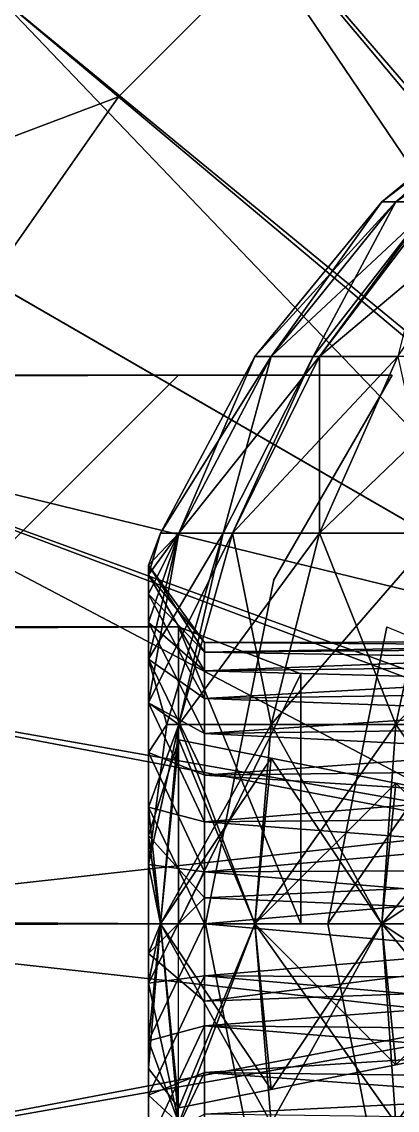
# Model space of a CAD drawing. Header units: centimetres. Extents: x -66.3 to 12.3, y -51.5 to 19.3.
# Drawn here: x 9.158 to 9.618, y 17.272 to 18.604 of the extents above; entities that cross this region are included whole.
import ezdxf

# ---------------------------------------------------------------- set-up
doc = ezdxf.new("R2010")
doc.units = ezdxf.units.CM
for name, color, linetype, true_color in [('chrom', 9, 'Continuous', 0xbebebe), ('plastik schwarz', 250, 'Continuous', 0x282828), ('reinweiss', 254, 'Continuous', 0xdddddd)]:
    doc.layers.add(name, color=color, linetype=linetype, true_color=true_color)

# ---------------------------------------------------------------- blocks, each defined once
blk = doc.blocks.new('GeometrySelector_1BD8XMC2')
at = {"layer": 'plastik schwarz'}
for points in [[(0, 0), (0.7875, 1.364), (1.0124, 1.2065)], [(0, 0), (1.0124, 1.2065), (1.2065, 1.0124)], [(0, 0), (1.2065, 1.0124), (1.364, 0.7875)], [(0, 0), (1.364, 0.7875), (1.48, 0.5387)], [(0, 0), (1.48, 0.5387), (1.5511, 0.2735)], [(0.6667, 0.2309, 1.1), (0.7333, 0.1155, 1.1), (1.748, 0.3082, 0.6)], [(0.7333, 0.1155, 1.1), (1.775, 0, 0.6), (1.748, 0.3082, 0.6)], [(0, 0), (1.5511, 0.2735), (1.575, 0)], [(0.7333, 0.1155, 1.1), (0.8, 0, 1.1), (1.775, 0, 0.6)], [(0, 0), (1.575, 0), (1.5511, -0.2735)], [(0, 0), (1.5511, -0.2735), (1.48, -0.5387)], [(0, 0), (1.48, -0.5387), (1.364, -0.7875)], [(0, 0), (1.364, -0.7875), (1.2065, -1.0124)], [(0, 0), (1.2065, -1.0124), (1.0124, -1.2065)], [(0, 0), (1.0124, -1.2065), (0.7875, -1.364)], [(0.7333, -0.1155, 1.1), (1.748, -0.3082, 0.6), (1.775, 0, 0.6)], [(0.7333, -0.1155, 1.1), (1.775, 0, 0.6), (0.8, 0, 1.1)], [(0.7333, -0.1155, 1.1), (0.6667, -0.2309, 1.1), (1.668, -0.6071, 0.6)], [(1.748, -0.3082, 0.6), (0.7333, -0.1155, 1.1), (1.668, -0.6071, 0.6)], [(0.6, -0.3464, 1.1), (1.668, -0.6071, 0.6), (0.6667, -0.2309, 1.1)], [(0.6, -0.3464, 1.1), (0.5333, -0.4619, 1.1), (1.3597, -1.1409, 0.6)], [(0.6, -0.3464, 1.1), (1.5372, -0.8875, 0.6), (1.668, -0.6071, 0.6)], [(0.6, -0.3464, 1.1), (1.3597, -1.1409, 0.6), (1.5372, -0.8875, 0.6)], [(0.5333, -0.4619, 1.1), (0.4667, -0.5774, 1.1), (1.1409, -1.3597, 0.6)], [(0.5333, -0.4619, 1.1), (1.1409, -1.3597, 0.6), (1.3597, -1.1409, 0.6)], [(0.4667, -0.5774, 1.1), (0.4, -0.6928, 1.1), (0.8875, -1.5372, 0.6)], [(0.4667, -0.5774, 1.1), (0.8875, -1.5372, 0.6), (1.1409, -1.3597, 0.6)], [(0.2667, -0.6928, 1.1), (0.6071, -1.668, 0.6), (0.8875, -1.5372, 0.6)], [(0.2667, -0.6928, 1.1), (0.8875, -1.5372, 0.6), (0.4, -0.6928, 1.1)], [(1.2065, -1.0124), (1.364, -0.7875), (1.5372, -0.8875, 0.2)], [(1.3597, -1.1409, 0.2), (1.2065, -1.0124), (1.5372, -0.8875, 0.2)], [(1.0124, -1.2065), (1.2065, -1.0124), (1.3597, -1.1409, 0.2)]]:
    blk.add_3dface(points, dxfattribs=at)
blk = doc.blocks.new('hallerfuss_1BD8XMC')
blk.add_blockref('GeometrySelector_1BD8XMC2', (0, 0))
blk = doc.blocks.new('blech350_750_1BD8XMC2')
at = {"layer": 'reinweiss'}
for points in [[(-36.367, 16.6289, 0.6718), (36.367, 16.6289, 0.6718), (36.1162, 16.4837, 0.421)], [(-36.367, -16.6289, 0.6717), (36.367, -16.6289, 0.6717), (36.367, 16.6289, 0.6718)], [(-36.367, 16.6289, 0.6718), (-36.367, -16.6289, 0.6717), (36.367, 16.6289, 0.6718)], [(36.1162, 16.4837, 0.421), (36.367, 16.6289, 0.6718), (-36.367, 16.6289, 0.6718)], [(36.367, 16.6289, 0.6718), (36.367, -16.6289, 0.6717), (-36.367, -16.6289, 0.6717)], [(36.367, 16.6289, 0.6718), (-36.367, -16.6289, 0.6717), (-36.367, 16.6289, 0.6718)], [(36.6289, -16.367, 0.6717), (36.6289, 16.367, 0.6718), (36.367, 16.6289, 0.6718)], [(36.367, -16.6289, 0.6717), (36.6289, -16.367, 0.6717), (36.367, 16.6289, 0.6718)], [(36.367, 16.6289, 0.6718), (36.6289, 16.367, 0.6718), (36.6289, -16.367, 0.6717)], [(36.367, 16.6289, 0.6718), (36.6289, -16.367, 0.6717), (36.367, -16.6289, 0.6717)], [(36.4837, 16.1162, 0.421), (36.6289, 16.367, 0.6718), (36.6289, -16.367, 0.6717)], [(36.6289, -16.367, 0.6717), (36.6289, 16.367, 0.6718), (36.4837, 16.1162, 0.421)], [(36.4837, 16.1162, 0.421), (36.4837, -16.1162, 0.421), (36.4, -15.6953, 0)], [(36.4837, 16.1162, 0.421), (36.4, -15.6953, 0), (36.4, 15.6953, 0)], [(36.4, -15.6953, 0), (36.4837, -16.1162, 0.421), (36.4837, 16.1162, 0.421)], [(36.4, 15.6953, 0), (36.4, -15.6953, 0), (36.4837, 16.1162, 0.421)], [(36.4837, -16.1162, 0.421), (36.4837, 16.1162, 0.421), (36.6289, -16.367, 0.6717)], [(36.6289, -16.367, 0.6717), (36.4837, 16.1162, 0.421), (36.4837, -16.1162, 0.421)], [(36.4837, 15.2743, -0.421), (36.4, 15.6953, 0), (36.4, -15.6953, 0)], [(36.4, -15.6953, 0), (36.4, 15.6953, 0), (36.4837, 15.2743, -0.421)], [(36.4837, -15.2743, -0.421), (36.4837, 15.2743, -0.421), (36.4, -15.6953, 0)], [(36.4, -15.6953, 0), (36.4837, 15.2743, -0.421), (36.4837, -15.2743, -0.421)], [(36.367, -16.6289, 0.6717), (-36.367, -16.6289, 0.6717), (-36.1162, -16.4837, 0.421)], [(-36.1162, -16.4837, 0.421), (-36.367, -16.6289, 0.6717), (36.367, -16.6289, 0.6717)], [(36.367, -16.6289, 0.6717), (-36.1162, -16.4837, 0.421), (36.1162, -16.4837, 0.421)], [(36.1162, -16.4837, 0.421), (-36.1162, -16.4837, 0.421), (36.367, -16.6289, 0.6717)]]:
    blk.add_3dface(points, dxfattribs=at)
blk = doc.blocks.new('GeometrySelector_1BD8XMC4')
for points in [[(-0.877686, -36.367, -0.363549), (-0.95, -36.367, 0), (-0.95, 36.367, 0)], [(-0.95, -36.367, 0), (-0.877686, 36.367, 0.363549), (-0.95, 36.367, 0)], [(0.877686, -36.367, 0.363549), (0.95, -36.367, 0), (0.95, 36.367, 0)], [(0.877686, -36.367, 0.363549), (0.95, 36.367, 0), (0.877686, 36.367, 0.363549)], [(0.95, -36.367, 0), (0.877686, -36.367, -0.363549), (0.877686, 36.367, -0.363549)], [(0.95, -36.367, 0), (0.877686, 36.367, -0.363549), (0.95, 36.367, 0)], [(-0.739104, -36.517, -0.306147), (-0.8, -36.517, 0), (-0.95, -36.367, 0)], [(-0.877686, -36.367, -0.363549), (-0.739104, -36.517, -0.306147), (-0.95, -36.367, 0)], [(0.8, -36.517, 0), (0.739104, -36.517, -0.306147), (0.877686, -36.367, -0.363549)], [(0.95, -36.367, 0), (0.8, -36.517, 0), (0.877686, -36.367, -0.363549)]]:
    blk.add_3dface(points)
blk = doc.blocks.new('rohr750_1BD8XMC')
at = {"layer": 'chrom'}
blk.add_blockref('GeometrySelector_1BD8XMC4', (0, 0), dxfattribs=at)
blk = doc.blocks.new('rohr750_1BD8XMC2')
at = {"layer": 'chrom'}
blk.add_blockref('GeometrySelector_1BD8XMC4', (0, 0), dxfattribs=at)
blk = doc.blocks.new('GeometrySelector_1BD8XMC5')
for points in [[(88.38835, 88.38835), (86.68999, 88.38835, -17.24371), (68.11189, 103.9337, -13.5483)], [(68.11189, 103.9337, 13.5483), (86.68999, 88.38835, 17.24371), (69.44628, 103.9337)], [(69.44628, 103.9337), (88.38835, 88.38835), (68.11189, 103.9337, -13.5483)], [(69.44628, 103.9337), (86.68999, 88.38835, 17.24371), (88.38835, 88.38835)], [(88.38835, 88.38835), (103.9337, 69.44628), (86.68999, 88.38835, -17.24371)], [(103.9337, 69.44628), (101.93664, 69.44628, -20.27646), (86.68999, 88.38835, -17.24371)], [(86.68999, 88.38835, 17.24371), (101.93664, 69.44628, 20.27646), (88.38835, 88.38835)], [(101.93664, 69.44628, 20.27646), (103.9337, 69.44628), (88.38835, 88.38835)], [(101.93664, 69.44628, 20.27646), (113.26593, 47.83543, 22.52999), (103.9337, 69.44628)], [(103.9337, 69.44628), (115.48494, 47.83543), (101.93664, 69.44628, -20.27646)], [(113.26593, 47.83543, -22.52999), (101.93664, 69.44628, -20.27646), (115.48494, 47.83543)], [(113.26593, 47.83543, 22.52999), (115.48494, 47.83543), (103.9337, 69.44628)], [(113.26593, 47.83543, 22.52999), (116.97973, 40.34336, 17.69624), (115.48494, 47.83543)], [(115.48494, 47.83543), (116.97973, 42.70584, -10.81459), (113.26593, 47.83543, -22.52999)], [(116.97973, 40.34336, 17.69624), (116.97973, 43.90341, 3.63794), (115.48494, 47.83543)], [(115.48494, 47.83543), (116.97973, 43.90341, 3.63794), (116.97973, 42.70584, -10.81459)], [(116.97973, 43.90341, 3.63794), (110.12026, 33.26474, 9.46463), (110.12026, 34.43747, -3.1911)], [(116.97973, 43.90341, 3.63794), (110.12026, 34.43747, -3.1911), (116.97973, 42.70584, -10.81459)], [(110.12026, 33.26474, 9.46463), (33.92046, 33.92046, 6.7472), (34.585, 34.585)], [(110.12026, 34.43747, -3.1911), (34.585, 34.585), (33.92046, 33.92046, -6.7472)], [(110.12026, 33.26474, 9.46463), (34.585, 34.585), (110.12026, 34.43747, -3.1911)], [(-116.97973, 20.96733, 38.74423), (-113.26593, 24.38629, 46.91628), (-116.97973, 32.41149, 29.83688)], [(-116.97973, 32.41149, 29.83688), (-110.12026, 27.59943, 20.84212), (-110.12026, 18.20666, 29.40476)], [(-116.97973, 32.41149, 29.83688), (-110.12026, 18.20666, 29.40476), (-116.97973, 20.96733, 38.74423)], [(-113.26593, 24.38629, -46.91628), (-116.97973, 14.30427, -41.66691), (-116.97973, 27.05845, -34.7647)], [(-116.97973, 14.30427, -41.66691), (-110.12026, 12.49354, -32.24955), (-116.97973, 27.05845, -34.7647)], [(-116.97973, 27.05845, -34.7647), (-110.12026, 12.49354, -32.24955), (-110.12026, 23.29976, -25.55862)], [(-110.12026, 27.59943, 20.84212), (-24.45529, 24.45529, 24.45529), (-110.12026, 18.20666, 29.40476)], [(-115.48494, 0, -47.83543), (-116.97973, 14.30427, -41.66691), (-113.26593, 24.38629, -46.91628)], [(-116.97973, 20.96733, 38.74423), (-116.97973, 7.25103, 43.45304), (-113.26593, 24.38629, 46.91628)], [(-113.26593, 24.38629, 46.91628), (-116.97973, 7.25103, 43.45304), (-115.48494, 0, 47.83543)], [(-115.48494, 0, 47.83543), (-103.9337, 0, 69.44628), (-101.93664, 24.38629, 68.11189)], [(-113.26593, 24.38629, 46.91628), (-115.48494, 0, 47.83543), (-101.93664, 24.38629, 68.11189)], [(-103.9337, 0, -69.44628), (-115.48494, 0, -47.83543), (-113.26593, 24.38629, -46.91628)], [(-101.93664, 24.38629, -68.11189), (-103.9337, 0, -69.44628), (-113.26593, 24.38629, -46.91628)], [(-110.12026, 23.29976, -25.55862), (-28.75638, 19.2144, -28.75638), (-24.45529, 24.45529, -24.45529)], [(-110.12026, 18.20666, 29.40476), (-24.45529, 24.45529, 24.45529), (-28.75638, 19.2144, 28.75638)], [(-101.93664, 24.38629, 68.11189), (-103.9337, 0, 69.44628), (-86.68999, 24.38629, 86.68999)], [(-88.38835, 0, -88.38835), (-103.9337, 0, -69.44628), (-101.93664, 24.38629, -68.11189)], [(-88.38835, 0, 88.38835), (-86.68999, 24.38629, 86.68999), (-103.9337, 0, 69.44628)], [(-86.68999, 24.38629, -86.68999), (-88.38835, 0, -88.38835), (-101.93664, 24.38629, -68.11189)], [(-69.44628, 0, 103.9337), (-68.11189, 24.38629, 101.93664), (-88.38835, 0, 88.38835)], [(-69.44628, 0, -103.9337), (-88.38835, 0, -88.38835), (-86.68999, 24.38629, -86.68999)], [(-88.38835, 0, 88.38835), (-68.11189, 24.38629, 101.93664), (-86.68999, 24.38629, 86.68999)], [(-86.68999, 24.38629, -86.68999), (-68.11189, 24.38629, -101.93664), (-69.44628, 0, -103.9337)], [(-110.12026, 12.49354, -32.24955), (-28.75638, 19.2144, -28.75638), (-110.12026, 23.29976, -25.55862)], [(-116.97973, 20.96733, 38.74423), (-110.12026, 18.20666, 29.40476), (-110.12026, 6.35498, 33.99612)], [(-116.97973, 20.96733, 38.74423), (-110.12026, 6.35498, 33.99612), (-116.97973, 7.25103, 43.45304)], [(-110.12026, 12.49354, -32.24955), (-31.95237, 13.23511, -31.95237), (-28.75638, 19.2144, -28.75638)], [(-110.12026, 18.20666, 29.40476), (-28.75638, 19.2144, 28.75638), (-31.95237, 13.23511, 31.95237)], [(-110.12026, 18.20666, 29.40476), (-31.95237, 13.23511, 31.95237), (-110.12026, 6.35498, 33.99612)], [(-115.48494, 0, -47.83543), (-116.97973, 0, -44.05387), (-116.97973, 14.30427, -41.66691)], [(-110.12026, 12.49354, -32.24955), (-116.97973, 14.30427, -41.66691), (-110.12026, 0, -34.585)], [(-110.12026, 0, -34.585), (-116.97973, 14.30427, -41.66691), (-116.97973, 0, -44.05387)], [(-110.12026, 12.49354, -32.24955), (-33.92046, 6.7472, -33.92046), (-31.95237, 13.23511, -31.95237)], [(-110.12026, 6.35498, 33.99612), (-31.95237, 13.23511, 31.95237), (-33.92046, 6.7472, 33.92046)], [(-110.12026, 0, -34.585), (-33.92046, 6.7472, -33.92046), (-110.12026, 12.49354, -32.24955)], [(-116.97973, 7.25103, 43.45304), (-116.97973, -7.25103, 43.45304), (-115.48494, 0, 47.83543)], [(-116.97973, 7.25103, 43.45304), (-110.12026, 6.35498, 33.99612), (-110.12026, -6.35498, 33.99612)], [(-116.97973, 7.25103, 43.45304), (-110.12026, -6.35498, 33.99612), (-116.97973, -7.25103, 43.45304)], [(-110.12026, 0, -34.585), (-34.585, 0, -34.585), (-33.92046, 6.7472, -33.92046)], [(-110.12026, 6.35498, 33.99612), (-33.92046, 6.7472, 33.92046), (-34.585, 0, 34.585)], [(-110.12026, 6.35498, 33.99612), (-34.585, 0, 34.585), (-110.12026, -6.35498, 33.99612)], [(-116.97973, -7.25103, 43.45304), (-113.26593, -24.38629, 46.91628), (-115.48494, 0, 47.83543)], [(-115.48494, 0, 47.83543), (-113.26593, -24.38629, 46.91628), (-103.9337, 0, 69.44628)], [(-103.9337, 0, 69.44628), (-113.26593, -24.38629, 46.91628), (-101.93664, -24.38629, 68.11189)], [(-110.12026, -6.35498, 33.99612), (-34.585, 0, 34.585), (-33.92046, -6.7472, 33.92046)], [(-103.9337, 0, 69.44628), (-101.93664, -24.38629, 68.11189), (-88.38835, 0, 88.38835)], [(-86.68999, -24.38629, 86.68999), (-88.38835, 0, 88.38835), (-101.93664, -24.38629, 68.11189)], [(-69.44628, 0, 103.9337), (-88.38835, 0, 88.38835), (-86.68999, -24.38629, 86.68999)], [(-86.68999, -24.38629, 86.68999), (-68.11189, -24.38629, 101.93664), (-69.44628, 0, 103.9337)], [(-116.97973, -14.30427, -41.66691), (-116.97973, 0, -44.05387), (-115.48494, 0, -47.83543)], [(-113.26593, -24.38629, -46.91628), (-116.97973, -14.30427, -41.66691), (-115.48494, 0, -47.83543)], [(-110.12026, 0, -34.585), (-116.97973, 0, -44.05387), (-116.97973, -14.30427, -41.66691)], [(-116.97973, -14.30427, -41.66691), (-110.12026, -12.49354, -32.24955), (-110.12026, 0, -34.585)], [(-103.9337, 0, -69.44628), (-101.93664, -24.38629, -68.11189), (-115.48494, 0, -47.83543)], [(-115.48494, 0, -47.83543), (-101.93664, -24.38629, -68.11189), (-113.26593, -24.38629, -46.91628)], [(-110.12026, -12.49354, -32.24955), (-33.92046, -6.7472, -33.92046), (-110.12026, 0, -34.585)], [(-110.12026, 0, -34.585), (-33.92046, -6.7472, -33.92046), (-34.585, 0, -34.585)], [(-88.38835, 0, -88.38835), (-86.68999, -24.38629, -86.68999), (-103.9337, 0, -69.44628)], [(-86.68999, -24.38629, -86.68999), (-101.93664, -24.38629, -68.11189), (-103.9337, 0, -69.44628)], [(-69.44628, 0, -103.9337), (-68.11189, -24.38629, -101.93664), (-88.38835, 0, -88.38835)], [(-68.11189, -24.38629, -101.93664), (-86.68999, -24.38629, -86.68999), (-88.38835, 0, -88.38835)], [(-116.97973, -7.25103, 43.45304), (-110.12026, -6.35498, 33.99612), (-116.97973, -20.96733, 38.74423)], [(-116.97973, -20.96733, 38.74423), (-110.12026, -6.35498, 33.99612), (-110.12026, -18.20666, 29.40476)], [(-110.12026, -6.35498, 33.99612), (-33.92046, -6.7472, 33.92046), (-31.95237, -13.23511, 31.95237)], [(-110.12026, -6.35498, 33.99612), (-31.95237, -13.23511, 31.95237), (-110.12026, -18.20666, 29.40476)], [(-116.97973, -20.96733, 38.74423), (-114.73465, -24.38629, 43.20034), (-116.97973, -7.25103, 43.45304)], [(-116.97973, -7.25103, 43.45304), (-114.73465, -24.38629, 43.20034), (-113.26593, -24.38629, 46.91628)], [(-110.12026, -12.49354, -32.24955), (-31.95237, -13.23511, -31.95237), (-33.92046, -6.7472, -33.92046)], [(-116.97973, -27.05845, -34.7647), (-110.12026, -23.29976, -25.55862), (-110.12026, -12.49354, -32.24955)], [(-116.97973, -27.05845, -34.7647), (-110.12026, -12.49354, -32.24955), (-116.97973, -14.30427, -41.66691)], [(-110.12026, -23.29976, -25.55862), (-28.75638, -19.2144, -28.75638), (-110.12026, -12.49354, -32.24955)], [(-110.12026, -12.49354, -32.24955), (-28.75638, -19.2144, -28.75638), (-31.95237, -13.23511, -31.95237)], [(-110.12026, -18.20666, 29.40476), (-31.95237, -13.23511, 31.95237), (-28.75638, -19.2144, 28.75638)], [(-116.97973, -14.30427, -41.66691), (-113.26593, -24.38629, -46.91628), (-116.97973, -27.05845, -34.7647)], [(-116.97973, -20.96733, 38.74423), (-110.12026, -18.20666, 29.40476), (-116.97973, -32.41149, 29.83688)], [(-116.97973, -32.41149, 29.83688), (-110.12026, -18.20666, 29.40476), (-110.12026, -27.59943, 20.84212)], [(-110.12026, -18.20666, 29.40476), (-28.75638, -19.2144, 28.75638), (-24.45529, -24.45529, 24.45529)], [(-110.12026, -18.20666, 29.40476), (-24.45529, -24.45529, 24.45529), (-110.12026, -27.59943, 20.84212)], [(-110.12026, -23.29976, -25.55862), (-24.45529, -24.45529, -24.45529), (-28.75638, -19.2144, -28.75638)], [(-116.97973, -32.41149, 29.83688), (-114.73465, -24.38629, 43.20034), (-116.97973, -20.96733, 38.74423)], [(-116.97973, -36.88043, -24.09518), (-110.12026, -30.95922, -15.41586), (-110.12026, -23.29976, -25.55862)], [(-116.97973, -36.88043, -24.09518), (-110.12026, -23.29976, -25.55862), (-116.97973, -27.05845, -34.7647)], [(-28.75638, -28.75638, -19.2144), (-24.45529, -24.45529, -24.45529), (-110.12026, -23.29976, -25.55862)], [(-110.12026, -30.95922, -15.41586), (-28.75638, -28.75638, -19.2144), (-110.12026, -23.29976, -25.55862)], [(-107.81877, -47.83543, 41.37494), (-114.73465, -24.38629, 43.20034), (-116.97973, -32.41149, 29.83688)], [(-116.97973, -27.05845, -34.7647), (-113.26593, -24.38629, -46.91628), (-106.69417, -47.83543, -44.19417)], [(-107.81877, -47.83543, 41.37494), (-113.26593, -24.38629, 46.91628), (-114.73465, -24.38629, 43.20034)], [(-106.69417, -47.83543, 44.19417), (-101.93664, -24.38629, 68.11189), (-113.26593, -24.38629, 46.91628)], [(-106.69417, -47.83543, 44.19417), (-113.26593, -24.38629, 46.91628), (-107.81877, -47.83543, 41.37494)], [(-113.26593, -24.38629, -46.91628), (-101.93664, -24.38629, -68.11189), (-96.02222, -47.83543, -64.16)], [(-113.26593, -24.38629, -46.91628), (-96.02222, -47.83543, -64.16), (-106.69417, -47.83543, -44.19417)], [(-110.12026, -27.59943, 20.84212), (-24.45529, -24.45529, 24.45529), (-28.75638, -28.75638, 19.2144)], [(-96.02222, -47.83543, 64.16), (-101.93664, -24.38629, 68.11189), (-106.69417, -47.83543, 44.19417)], [(-96.02222, -47.83543, 64.16), (-86.68999, -24.38629, 86.68999), (-101.93664, -24.38629, 68.11189)], [(-86.68999, -24.38629, -86.68999), (-81.66019, -47.83543, -81.66019), (-101.93664, -24.38629, -68.11189)], [(-96.02222, -47.83543, -64.16), (-101.93664, -24.38629, -68.11189), (-81.66019, -47.83543, -81.66019)], [(-81.66019, -47.83543, 81.66019), (-86.68999, -24.38629, 86.68999), (-96.02222, -47.83543, 64.16)], [(-81.66019, -47.83543, 81.66019), (-68.11189, -24.38629, 101.93664), (-86.68999, -24.38629, 86.68999)], [(-68.11189, -24.38629, -101.93664), (-64.16, -47.83543, -96.02222), (-86.68999, -24.38629, -86.68999)], [(-64.16, -47.83543, -96.02222), (-81.66019, -47.83543, -81.66019), (-86.68999, -24.38629, -86.68999)], [(-113.26593, -47.83543, -22.52999), (-116.97973, -36.88043, -24.09518), (-116.97973, -27.05845, -34.7647)], [(-116.97973, -27.05845, -34.7647), (-106.69417, -47.83543, -44.19417), (-113.26593, -47.83543, -22.52999)], [(-116.97973, -32.41149, 29.83688), (-110.12026, -27.59943, 20.84212), (-116.97973, -40.34336, 17.69624)], [(-116.97973, -40.34336, 17.69624), (-110.12026, -27.59943, 20.84212), (-110.12026, -33.26474, 9.46463)], [(-110.12026, -27.59943, 20.84212), (-28.75638, -28.75638, 19.2144), (-31.95237, -31.95237, 13.23511)], [(-110.12026, -27.59943, 20.84212), (-31.95237, -31.95237, 13.23511), (-110.12026, -33.26474, 9.46463)], [(-110.12026, -30.95922, -15.41586), (-31.95237, -31.95237, -13.23511), (-28.75638, -28.75638, -19.2144)], [(-116.97973, -42.70584, -10.81459), (-110.12026, -34.43747, -3.1911), (-110.12026, -30.95922, -15.41586)], [(-116.97973, -42.70584, -10.81459), (-110.12026, -30.95922, -15.41586), (-116.97973, -36.88043, -24.09518)], [(-110.12026, -34.43747, -3.1911), (-33.92046, -33.92046, -6.7472), (-110.12026, -30.95922, -15.41586)], [(-110.12026, -30.95922, -15.41586), (-33.92046, -33.92046, -6.7472), (-31.95237, -31.95237, -13.23511)], [(-110.12026, -33.26474, 9.46463), (-31.95237, -31.95237, 13.23511), (-33.92046, -33.92046, 6.7472)], [(-107.81877, -47.83543, 41.37494), (-116.97973, -32.41149, 29.83688), (-113.26593, -47.83543, 22.52999)], [(-113.26593, -47.83543, 22.52999), (-116.97973, -32.41149, 29.83688), (-116.97973, -40.34336, 17.69624)], [(-116.97973, -40.34336, 17.69624), (-110.12026, -33.26474, 9.46463), (-116.97973, -43.90341, 3.63794)], [(-116.97973, -43.90341, 3.63794), (-110.12026, -33.26474, 9.46463), (-110.12026, -34.43747, -3.1911)], [(-110.12026, -33.26474, 9.46463), (-33.92046, -33.92046, 6.7472), (-34.585, -34.585)], [(-110.12026, -33.26474, 9.46463), (-34.585, -34.585), (-110.12026, -34.43747, -3.1911)], [(110.12026, -33.26474, 9.46463), (34.585, -34.585), (33.92046, -33.92046, 6.7472)], [(110.12026, -34.43747, -3.1911), (34.585, -34.585), (110.12026, -33.26474, 9.46463)], [(116.97973, -43.90341, 3.63794), (110.12026, -34.43747, -3.1911), (110.12026, -33.26474, 9.46463)], [(-116.97973, -43.90341, 3.63794), (-110.12026, -34.43747, -3.1911), (-116.97973, -42.70584, -10.81459)], [(-110.12026, -34.43747, -3.1911), (-34.585, -34.585), (-33.92046, -33.92046, -6.7472)], [(110.12026, -34.43747, -3.1911), (33.92046, -33.92046, -6.7472), (34.585, -34.585)], [(116.97973, -42.70584, -10.81459), (110.12026, -34.43747, -3.1911), (116.97973, -43.90341, 3.63794)], [(-113.26593, -47.83543, -22.52999), (-116.97973, -42.70584, -10.81459), (-116.97973, -36.88043, -24.09518)], [(-113.26593, -47.83543, 22.52999), (-116.97973, -40.34336, 17.69624), (-116.97973, -43.90341, 3.63794)], [(115.48494, -47.83543), (116.97973, -40.34336, 17.69624), (113.26593, -47.83543, 22.52999)], [(115.48494, -47.83543), (116.97973, -43.90341, 3.63794), (116.97973, -40.34336, 17.69624)], [(-115.48494, -47.83543), (-116.97973, -43.90341, 3.63794), (-116.97973, -42.70584, -10.81459)], [(-115.48494, -47.83543), (-116.97973, -42.70584, -10.81459), (-113.26593, -47.83543, -22.52999)], [(-113.26593, -47.83543, 22.52999), (-116.97973, -43.90341, 3.63794), (-115.48494, -47.83543)], [(113.26593, -47.83543, -22.52999), (116.97973, -42.70584, -10.81459), (115.48494, -47.83543)], [(115.48494, -47.83543), (116.97973, -42.70584, -10.81459), (116.97973, -43.90341, 3.63794)], [(-101.93664, -69.44628, -20.27646), (-103.9337, -69.44628), (-115.48494, -47.83543)], [(-101.93664, -69.44628, -20.27646), (-115.48494, -47.83543), (-113.26593, -47.83543, -22.52999)], [(-115.48494, -47.83543), (-103.9337, -69.44628), (-113.26593, -47.83543, 22.52999)], [(-113.26593, -47.83543, -22.52999), (-106.69417, -47.83543, -44.19417), (-96.02222, -69.44628, -39.77371)], [(-113.26593, -47.83543, -22.52999), (-96.02222, -69.44628, -39.77371), (-101.93664, -69.44628, -20.27646)], [(-113.26593, -47.83543, 22.52999), (-103.9337, -69.44628), (-101.93664, -69.44628, 20.27646)], [(-113.26593, -47.83543, 22.52999), (-101.93664, -69.44628, 20.27646), (-107.81877, -47.83543, 41.37494)], [(-96.79745, -69.44628, 37.84795), (-106.69417, -47.83543, 44.19417), (-107.81877, -47.83543, 41.37494)], [(-107.81877, -47.83543, 41.37494), (-101.93664, -69.44628, 20.27646), (-96.79745, -69.44628, 37.84795)], [(-96.79745, -69.44628, 37.84795), (-96.02222, -69.44628, 39.77371), (-106.69417, -47.83543, 44.19417)], [(-106.69417, -47.83543, -44.19417), (-96.02222, -47.83543, -64.16), (-86.41771, -69.44628, -57.74247)], [(-106.69417, -47.83543, -44.19417), (-86.41771, -69.44628, -57.74247), (-96.02222, -69.44628, -39.77371)], [(-96.02222, -69.44628, 39.77371), (-96.02222, -47.83543, 64.16), (-106.69417, -47.83543, 44.19417)], [(-96.02222, -69.44628, 39.77371), (-86.41771, -69.44628, 57.74247), (-96.02222, -47.83543, 64.16)], [(-86.41771, -69.44628, -57.74247), (-96.02222, -47.83543, -64.16), (-73.49223, -69.44628, -73.49223)], [(-73.49223, -69.44628, -73.49223), (-96.02222, -47.83543, -64.16), (-81.66019, -47.83543, -81.66019)], [(-86.41771, -69.44628, 57.74247), (-81.66019, -47.83543, 81.66019), (-96.02222, -47.83543, 64.16)], [(101.93664, -69.44628, -20.27646), (113.26593, -47.83543, -22.52999), (103.9337, -69.44628)], [(103.9337, -69.44628), (115.48494, -47.83543), (101.93664, -69.44628, 20.27646)], [(101.93664, -69.44628, 20.27646), (115.48494, -47.83543), (113.26593, -47.83543, 22.52999)], [(103.9337, -69.44628), (113.26593, -47.83543, -22.52999), (115.48494, -47.83543)], [(-86.68999, -88.38835, -17.24371), (-88.38835, -88.38835), (-103.9337, -69.44628)], [(-86.68999, -88.38835, -17.24371), (-103.9337, -69.44628), (-101.93664, -69.44628, -20.27646)], [(-103.9337, -69.44628), (-88.38835, -88.38835), (-101.93664, -69.44628, 20.27646)], [(-101.93664, -69.44628, -20.27646), (-96.02222, -69.44628, -39.77371), (-81.66019, -88.38835, -33.82476)], [(-101.93664, -69.44628, -20.27646), (-81.66019, -88.38835, -33.82476), (-86.68999, -88.38835, -17.24371)], [(-101.93664, -69.44628, 20.27646), (-88.38835, -88.38835), (-86.68999, -88.38835, 17.24371)], [(-101.93664, -69.44628, 20.27646), (-86.68999, -88.38835, 17.24371), (-96.79745, -69.44628, 37.84795)], [(-82.11474, -88.38835, 32.70579), (-96.02222, -69.44628, 39.77371), (-96.79745, -69.44628, 37.84795)], [(-96.79745, -69.44628, 37.84795), (-86.68999, -88.38835, 17.24371), (-82.11474, -88.38835, 32.70579)], [(-82.11474, -88.38835, 32.70579), (-81.66019, -88.38835, 33.82476), (-96.02222, -69.44628, 39.77371)], [(-96.02222, -69.44628, -39.77371), (-86.41771, -69.44628, -57.74247), (-73.49223, -88.38835, -49.10593)], [(-96.02222, -69.44628, -39.77371), (-73.49223, -88.38835, -49.10593), (-81.66019, -88.38835, -33.82476)], [(-81.66019, -88.38835, 33.82476), (-86.41771, -69.44628, 57.74247), (-96.02222, -69.44628, 39.77371)], [(86.68999, -88.38835, -17.24371), (101.93664, -69.44628, -20.27646), (88.38835, -88.38835)], [(88.38835, -88.38835), (103.9337, -69.44628), (86.68999, -88.38835, 17.24371)], [(86.68999, -88.38835, 17.24371), (103.9337, -69.44628), (101.93664, -69.44628, 20.27646)], [(88.38835, -88.38835), (101.93664, -69.44628, -20.27646), (103.9337, -69.44628)], [(-68.11189, -103.9337, -13.5483), (-69.44628, -103.9337), (-88.38835, -88.38835)], [(-68.11189, -103.9337, -13.5483), (-88.38835, -88.38835), (-86.68999, -88.38835, -17.24371)], [(-88.38835, -88.38835), (-69.44628, -103.9337), (-86.68999, -88.38835, 17.24371)], [(-86.68999, -88.38835, -17.24371), (-81.66019, -88.38835, -33.82476), (-64.16, -103.9337, -26.57594)], [(-86.68999, -88.38835, -17.24371), (-64.16, -103.9337, -26.57594), (-68.11189, -103.9337, -13.5483)], [(-86.68999, -88.38835, 17.24371), (-69.44628, -103.9337), (-68.11189, -103.9337, 13.5483)], [(-86.68999, -88.38835, 17.24371), (-68.11189, -103.9337, 13.5483), (-82.11474, -88.38835, 32.70579)], [(68.11189, -103.9337, -13.5483), (86.68999, -88.38835, -17.24371), (69.44628, -103.9337)], [(69.44628, -103.9337), (88.38835, -88.38835), (68.11189, -103.9337, 13.5483)], [(68.11189, -103.9337, 13.5483), (88.38835, -88.38835), (86.68999, -88.38835, 17.24371)], [(69.44628, -103.9337), (86.68999, -88.38835, -17.24371), (88.38835, -88.38835)]]:
    blk.add_3dface(points)
blk = doc.blocks.new('kugel_std_1BD8XMC')
at = {"layer": 'chrom', "xscale": 0.01, "yscale": 0.01, "zscale": 0.01}
blk.add_blockref('GeometrySelector_1BD8XMC5', (0, 0), dxfattribs=at)
blk = doc.blocks.new('kugel_std_1BD8XMC3')
at = {"layer": 'chrom', "xscale": 0.01, "yscale": 0.01, "zscale": 0.01}
blk.add_blockref('GeometrySelector_1BD8XMC5', (0, 0), dxfattribs=at)
blk = doc.blocks.new('GeometrySelector_1BD8XMC3')
for points in [[(-0.95, 16.367, 0), (-0.877686, 16.367, 0.363549), (-0.739104, 16.517, 0.306147)], [(-0.8, 16.517, 0), (-0.95, 16.367, 0), (-0.739104, 16.517, 0.306147)], [(-0.877686, 16.367, 0.363549), (-0.95, 16.367, 0), (-0.95, -16.367, 0)], [(-0.95, 16.367, 0), (-0.877686, -16.367, -0.363549), (-0.95, -16.367, 0)], [(-0.8, -16.517, 0), (-0.95, -16.367, 0), (-0.877686, -16.367, -0.363549)], [(-0.8, -16.517, 0), (-0.877686, -16.367, -0.363549), (-0.739104, -16.517, -0.306147)]]:
    blk.add_3dface(points)
blk = doc.blocks.new('rohr350_1BD8XMC5')
at = {"layer": 'chrom'}
blk.add_blockref('GeometrySelector_1BD8XMC3', (0, 0), dxfattribs=at)

msp = doc.modelspace()

# ---------------------------------------------------------------- block references
at = {"rotation": 180}
msp.add_blockref('hallerfuss_1BD8XMC', (10.4829, 17.5), dxfattribs=at)
at = {"extrusion": (0, -1, 6.12323e-17)}
for name, p, rotation in [('kugel_std_1BD8XMC', (10.4829, 3, -17.5), 180), ('rohr750_1BD8XMC', (-27.0171, 38, -17.5), 90), ('rohr750_1BD8XMC2', (-27.0171, 3, -17.5), 90)]:
    msp.add_blockref(name, p, dxfattribs=dict(at, rotation=rotation))
at = {"extrusion": (0, 1.22465e-16, -1), "rotation": 180}
msp.add_blockref('kugel_std_1BD8XMC3', (-10.4829, 17.5, -38), dxfattribs=at)
at = {"extrusion": (0, 1, 6.12323e-17), "rotation": 180}
for name, p in [('rohr350_1BD8XMC5', (-10.4829, 20.5, 17.5)), ('blech350_750_1BD8XMC2', (27.0171, 20.5, 17.5))]:
    msp.add_blockref(name, p, dxfattribs=at)

doc.saveas('drawing.dxf')
